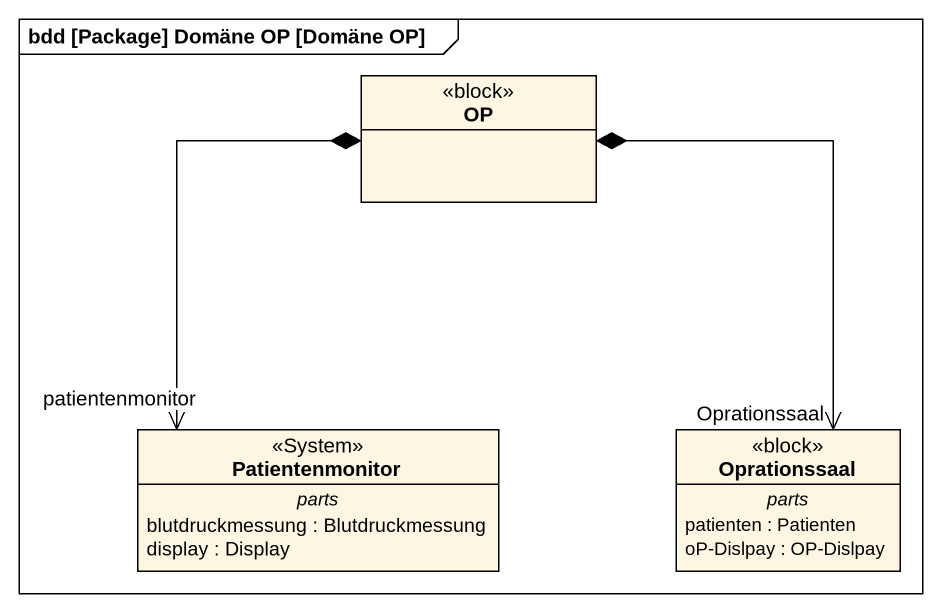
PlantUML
@startuml
mainframe bdd [Package] Domäne OP [Domäne OP]
hide circle
hide empty members
class OP <<block>>
class Patientenmonitor <<System>> {
  -- parts --
  blutdruckmessung : Blutdruckmessung
  display : Display
}
class Oprationssaal <<block>> {
  -- parts --
  patienten : Patienten
  oP-Dislpay : OP-Dislpay
}
OP *--> "patientenmonitor" Patientenmonitor
OP *--> "Oprationssaal" Oprationssaal
@enduml
